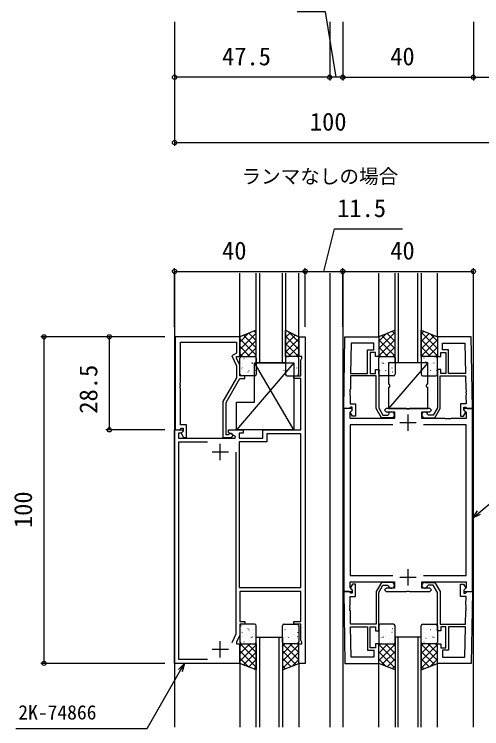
# Model space of a CAD drawing. Units: millimetres, scale not verified. Extents: x -437 to 438, y -681 to 679.
# Drawn here: x -125.8 to 17.3, y 98.1 to 316.8 of the extents above; entities that cross this region are included whole.
import ezdxf
from ezdxf.enums import TextEntityAlignment as Align

# ---------------------------------------------------------------- set-up
doc = ezdxf.new("R2010")
doc.units = ezdxf.units.MM
doc.header["$LTSCALE"] = 4
for name, color, linetype in [('0-1_USER1', 3, 'Continuous'), ('0-2_YKK_11', 7, 'Continuous'), ('0-3_YKK_12', 2, 'Continuous'), ('0-4_YKK_13', 4, 'Continuous'), ('0-6_YKK_D', 6, 'Continuous')]:
    doc.layers.add(name, color=color, linetype=linetype)
doc.styles.add('ＭＳ ゴシック', font='')
doc.styles.get('ＭＳ ゴシック').set_extended_font_data('MS Gothic')

msp = doc.modelspace()

# ---------------------------------------------------------------- linework, layer by layer
at = {"layer": '0-2_YKK_11'}
for p, q in [((-5.197, 189.262), (-5.197, 194.262)), ((-2.697, 191.762), (-7.697, 191.762)), ((-62.697, 180.262), (-62.697, 185.262)), ((-60.197, 182.762), (-65.197, 182.762)), ((-5.197, 141.862), (-5.197, 146.862)), ((-2.697, 144.362), (-7.697, 144.362)), ((-62.697, 119.862), (-62.697, 124.862)), ((-60.197, 122.362), (-65.197, 122.362))]:
    msp.add_line(p, q, dxfattribs=at)
for points in [[(-36.697, 218.062), (-36.697, 118.062), (-38.697, 118.062), (-38.697, 124.062), (-37.697, 124.062), (-37.697, 124.562), (-37.997, 125.205), (-37.997, 130.062), (-40.197, 130.062), (-40.197, 130.862), (-37.997, 130.862), (-37.997, 140.062), (-56.697, 140.062), (-56.697, 130.862), (-55.197, 130.862), (-55.197, 130.062), (-56.697, 130.062), (-56.697, 126.706), (-57.697, 124.562), (-57.697, 124.062), (-56.697, 124.062), (-56.697, 118.062), (-76.697, 118.062), (-76.697, 189.562), (-74.221, 189.562), (-74.061, 189.174), (-74.673, 188.562), (-75.497, 188.562), (-75.497, 187.062), (-58.152, 187.062), (-58.032, 187.512), (-60.197, 188.762), (-60.197, 189.562), (-55.697, 189.562), (-55.697, 188.562), (-56.897, 188.562), (-56.897, 187.062), (-49.697, 187.062), (-49.697, 189.562), (-37.997, 189.562)], [(-76.497, 218.062), (-76.497, 189.562), (-75.167, 189.562), (-74.867, 189.862), (-74.667, 190.062), (-74.097, 190.062), (-74.097, 189.135), (-74.671, 188.562), (-73.92, 187.262), (-73.097, 187.262), (-73.097, 191.062), (-74.867, 191.062), (-74.867, 202.103), (-74.987, 202.287), (-74.987, 202.837), (-74.867, 203.02), (-74.867, 203.103), (-74.987, 203.287), (-74.987, 203.837), (-74.867, 204.02), (-74.867, 216.432), (-57.697, 216.432), (-57.697, 213.062), (-59.117, 212.241), (-57.697, 209.195), (-57.697, 205.53), (-61.897, 198.255), (-61.897, 187.262), (-59.497, 187.262)], [(-59.996, 188.195), (-60.245, 188.062), (-60.897, 188.062), (-60.897, 197.987), (-56.697, 205.262), (-55.197, 205.262), (-55.197, 206.062), (-56.697, 206.062), (-56.697, 209.417), (-57.697, 211.562), (-57.697, 212.062), (-56.697, 212.062), (-56.697, 218.062), (-76.497, 218.062)], [(-37.997, 189.562), (-37.997, 205.262), (-40.197, 205.262), (-40.197, 206.062), (-37.997, 206.062), (-37.997, 210.918), (-37.697, 211.562), (-37.697, 212.062), (-38.697, 212.062), (-38.697, 218.062), (-36.697, 218.062)], [(-24.897, 196.062), (-24.513, 218.062), (-14.197, 218.062), (-14.197, 212.062), (-15.197, 212.062), (-15.197, 213.262), (-16.797, 213.262), (-16.797, 206.862), (-15.197, 206.862), (-15.197, 208.062), (-14.197, 208.062), (-14.197, 196.313), (-12.897, 194.062), (-11.481, 194.062), (-11.185, 194.312)], [(14.503, 196.062), (14.119, 218.062), (3.803, 218.062), (3.803, 212.062), (4.803, 212.062), (4.803, 213.262), (6.403, 213.262), (6.403, 206.862), (4.803, 206.862), (4.803, 208.062), (3.803, 208.062), (3.803, 196.313), (2.503, 194.062), (1.086, 194.062), (0.79, 194.312)], [(-10.297, 193.262), (-13.359, 193.262), (-14.997, 196.099), (-14.997, 206.062), (-22.793, 206.062), (-22.863, 202.02), (-22.986, 201.838), (-22.996, 201.289), (-22.879, 201.103), (-22.881, 201.02), (-23.004, 200.839), (-23.013, 200.289), (-22.897, 200.103), (-22.941, 197.562), (-21.297, 197.562), (-21.297, 193.762), (-22.197, 193.762), (-22.797, 194.801), (-22.797, 195.112), (-22.297, 195.612), (-22.297, 196.562), (-22.768, 196.562), (-22.968, 196.362), (-23.268, 196.062), (-24.897, 196.062)], [(-0.097, 193.262), (2.964, 193.262), (4.603, 196.099), (4.603, 206.062), (12.398, 206.062), (12.468, 202.02), (12.591, 201.838), (12.601, 201.289), (12.484, 201.103), (12.486, 201.02), (12.609, 200.839), (12.619, 200.289), (12.502, 200.103), (12.546, 197.562), (10.903, 197.562), (10.903, 193.762), (11.803, 193.762), (12.403, 194.801), (12.403, 195.112), (11.903, 195.612), (11.903, 196.562), (12.373, 196.562), (12.573, 196.362), (12.873, 196.062), (14.503, 196.062)], [(-24.897, 196.062), (-24.897, 140.062), (-22.421, 140.062), (-22.261, 140.449), (-22.967, 141.156), (-22.967, 143.062), (-9.397, 143.062), (-9.397, 141.062), (-11.897, 141.062), (-12.397, 140.562), (-11.897, 140.062), (-5.655, 140.062), (-5.472, 140.182), (-4.922, 140.182), (-4.739, 140.062), (1.503, 140.062), (2.003, 140.562), (1.503, 141.062), (-0.997, 141.062), (-0.997, 143.062), (12.573, 143.062), (12.573, 141.156), (11.867, 140.449), (12.027, 140.062), (14.503, 140.062), (14.503, 196.062), (12.027, 196.062), (11.867, 195.674), (12.573, 194.967), (12.573, 193.062), (7.961, 193.062), (7.778, 192.942), (7.228, 192.942), (7.045, 193.062), (6.961, 193.062), (6.778, 192.942), (6.228, 192.942), (6.045, 193.062), (-0.997, 193.062), (-0.997, 195.062)], [(-0.997, 195.062), (1.503, 195.062), (2.003, 195.562), (1.503, 196.062), (-4.739, 196.062), (-4.922, 195.942), (-5.472, 195.942), (-5.655, 196.062), (-11.897, 196.062), (-12.397, 195.562), (-11.897, 195.062), (-9.397, 195.062), (-9.397, 193.062), (-22.967, 193.062), (-22.967, 194.967), (-22.261, 195.674), (-22.421, 196.062), (-24.897, 196.062)], [(-9.871, 191.132), (-22.967, 191.132), (-22.967, 144.992), (-9.871, 144.992)], [(-0.523, 144.992), (12.573, 144.992), (12.573, 191.132), (-0.523, 191.132)], [(-66.666, 119.262), (-75.397, 119.262), (-75.397, 185.862), (-66.666, 185.862)], [(-57.897, 182.762), (-57.897, 126.972), (-59.12, 124.35)], [(-10.298, 142.862), (-13.36, 142.862), (-14.998, 140.024), (-14.998, 130.062), (-22.793, 130.062), (-22.864, 134.103), (-22.987, 134.285), (-22.996, 134.834), (-22.88, 135.02), (-22.881, 135.103), (-23.004, 135.284), (-23.014, 135.834), (-22.897, 136.02), (-22.941, 138.562), (-21.298, 138.562), (-21.298, 142.362), (-22.198, 142.362), (-22.798, 141.322), (-22.798, 141.012), (-22.298, 140.512), (-22.298, 139.562), (-22.768, 139.562), (-22.968, 139.762), (-23.268, 140.062), (-24.898, 140.062)], [(-0.098, 142.862), (2.964, 142.862), (4.602, 140.024), (4.602, 130.062), (12.397, 130.062), (12.468, 134.103), (12.591, 134.285), (12.601, 134.834), (12.484, 135.02), (12.485, 135.103), (12.608, 135.284), (12.618, 135.834), (12.501, 136.02), (12.546, 138.562), (10.902, 138.562), (10.902, 142.362), (11.802, 142.362), (12.402, 141.322), (12.402, 141.012), (11.902, 140.512), (11.902, 139.562), (12.372, 139.562), (12.572, 139.762), (12.872, 140.062), (14.502, 140.062)], [(-24.898, 140.062), (-24.514, 118.062), (-14.198, 118.062), (-14.198, 124.062), (-15.198, 124.062), (-15.198, 122.862), (-16.798, 122.862), (-16.798, 129.262), (-15.198, 129.262), (-15.198, 128.062), (-14.198, 128.062), (-14.198, 139.81), (-12.898, 142.062), (-11.481, 142.062), (-11.185, 141.812)], [(14.502, 140.062), (14.118, 118.062), (3.802, 118.062), (3.802, 124.062), (4.802, 124.062), (4.802, 122.862), (6.402, 122.862), (6.402, 129.262), (4.802, 129.262), (4.802, 128.062), (3.802, 128.062), (3.802, 139.81), (2.502, 142.062), (1.085, 142.062), (0.79, 141.812)]]:
    msp.add_lwpolyline(points, dxfattribs=at)
for points in [[(-22.617, 216.132), (-22.779, 206.862), (-17.597, 206.862), (-17.597, 214.062), (-15.697, 214.062), (-15.697, 216.132)], [(12.222, 216.132), (12.384, 206.862), (7.203, 206.862), (7.203, 214.062), (5.303, 214.062), (5.303, 216.132)], [(-37.997, 141.262), (-37.997, 188.362), (-48.497, 188.362), (-48.497, 185.862), (-56.897, 185.862), (-56.897, 141.262)], [(-22.617, 119.992), (-22.779, 129.262), (-17.598, 129.262), (-17.598, 122.062), (-15.698, 122.062), (-15.698, 119.992)], [(12.222, 119.992), (12.383, 129.262), (7.202, 129.262), (7.202, 122.062), (5.302, 122.062), (5.302, 119.992)]]:
    msp.add_lwpolyline(points, close=True, dxfattribs=at)
for centre, radius, start, end in [((-10.297, 194.162), 0.9, 270, 170.40594), ((-0.097, 194.162), 0.9, 9.59406, 270), ((-59.497, 187.862), 0.6, 270.00003, 146.25104), ((-10.298, 141.962), 0.9, 189.59406, 90), ((-0.098, 141.962), 0.9, 90, 350.40594)]:
    msp.add_arc(centre, radius, start, end, dxfattribs=at)
at = {"layer": '0-3_YKK_12'}
for p, q in [((-76.697, 237.562), (-76.697, 98.562)), ((-56.697, 218.062), (-56.697, 237.562)), ((-51.698, 210.062), (-51.698, 237.562)), ((-50.698, 237.562), (-50.698, 210.062)), ((-43.698, 210.062), (-43.698, 237.562)), ((-38.697, 218.062), (-38.697, 237.562)), ((-29.197, 237.562), (-29.197, 98.562)), ((-25.197, 237.562), (-25.197, 98.562)), ((-14.197, 218.062), (-14.197, 237.562)), ((-9.197, 210.071), (-9.197, 237.562)), ((-8.197, 237.562), (-8.197, 210.071)), ((-2.197, 210.071), (-2.197, 237.562)), ((3.803, 218.062), (3.803, 237.562)), ((14.803, 98.562), (14.803, 237.562)), ((-50.697, 126.065), (-50.697, 98.562)), ((-44.697, 98.562), (-44.697, 126.065)), ((-9.197, 126.052), (-9.197, 98.562)), ((-8.197, 98.562), (-8.197, 126.052)), ((-2.197, 126.052), (-2.197, 98.562)), ((-56.697, 118.062), (-56.697, 98.562)), ((-38.697, 118.062), (-38.697, 98.562)), ((-14.197, 98.562), (-14.197, 118.062)), ((3.803, 98.562), (3.803, 118.062))]:
    msp.add_line(p, q, dxfattribs=at)
for points in [[(-42.698, 237.562), (-42.698, 210.062), (-51.698, 210.062)], [(-1.197, 237.562), (-1.197, 210.071), (-9.197, 210.071)], [(-51.697, 98.562), (-51.697, 126.065), (-43.697, 126.065), (-43.697, 98.562)], [(-1.197, 98.562), (-1.197, 126.052), (-9.197, 126.052)]]:
    msp.add_lwpolyline(points, dxfattribs=at)
at = {"layer": '0-4_YKK_13'}
for p, q in [((-51.697, 219.208), (-56.697, 214.208)), ((-54.017, 219.134), (-56.697, 216.454)), ((-53.965, 219.154), (-51.697, 216.886)), ((-52.362, 219.796), (-51.697, 219.131)), ((-41.247, 219.336), (-42.697, 217.886)), ((-41.913, 219.67), (-38.697, 216.454)), ((-9.197, 219.473), (-14.197, 214.473)), ((-11.942, 218.973), (-14.197, 216.718)), ((-11.647, 219.091), (-9.197, 216.641)), ((-10.044, 219.733), (-9.197, 218.886)), ((-0.35, 219.733), (-1.197, 218.886)), ((-1.197, 219.473), (3.803, 214.473)), ((1.253, 219.091), (-1.197, 216.641)), ((1.548, 218.973), (3.803, 216.718)), ((-56.697, 217.396), (-51.697, 212.396)), ((-51.697, 216.963), (-56.599, 212.062)), ((-55.569, 218.513), (-51.697, 214.641)), ((-39.75, 218.588), (-42.697, 215.641)), ((-42.697, 218.208), (-38.697, 214.208)), ((-38.697, 217.396), (-42.697, 213.396)), ((-9.197, 217.228), (-14.197, 212.228)), ((-14.197, 217.151), (-9.197, 212.151)), ((-13.251, 218.45), (-9.197, 214.396)), ((2.857, 218.45), (-1.197, 214.396)), ((-1.197, 217.228), (3.803, 212.228)), ((3.803, 217.151), (-1.197, 212.151)), ((-56.697, 215.151), (-53.608, 212.062)), ((-51.697, 214.718), (-54.354, 212.062)), ((-42.697, 215.963), (-38.795, 212.062)), ((-38.697, 215.151), (-41.786, 212.062)), ((-14.197, 214.906), (-11.363, 212.071)), ((-9.197, 214.983), (-12.109, 212.071)), ((-1.197, 214.983), (1.715, 212.071)), ((3.803, 214.906), (0.969, 212.071)), ((-56.697, 212.906), (-55.853, 212.062)), ((-51.697, 212.473), (-52.109, 212.062)), ((-42.697, 213.718), (-41.04, 212.062)), ((-38.697, 212.906), (-39.541, 212.062)), ((-14.197, 212.661), (-13.608, 212.071)), ((-9.197, 212.738), (-9.864, 212.071)), ((-1.197, 212.738), (-0.53, 212.071)), ((3.803, 212.661), (3.214, 212.071)), ((-40.197, 210.059), (-57.697, 189.56)), ((-56.697, 206.562), (-56.697, 211.562)), ((-56.197, 212.062), (-52.197, 212.062)), ((-55.462, 211.441), (-55.418, 211.417)), ((-54.07, 211.967), (-54.063, 211.959)), ((-53.386, 211.873), (-53.342, 211.849)), ((-53.171, 210.094), (-53.125, 210.006)), ((-40.197, 189.56), (-52.197, 210.059)), ((-51.697, 211.562), (-51.697, 206.562)), ((-42.697, 211.562), (-42.697, 206.562)), ((-42.223, 210.094), (-42.269, 210.006)), ((-39.197, 212.062), (-42.197, 212.062)), ((-42.008, 211.873), (-42.052, 211.849)), ((-41.324, 211.967), (-41.331, 211.959)), ((-39.932, 211.441), (-39.975, 211.417)), ((-38.697, 206.562), (-38.697, 211.562)), ((-14.197, 206.571), (-14.197, 211.571)), ((-13.697, 212.071), (-9.697, 212.071)), ((-13.386, 211.883), (-13.342, 211.859)), ((-13.171, 210.104), (-13.125, 210.016)), ((-12.794, 209.993), (-12.751, 209.969)), ((0.803, 210.071), (-11.197, 196.071)), ((-10.718, 210.426), (-10.674, 210.402)), ((-10.075, 211.531), (-10.069, 211.523)), ((-9.197, 211.571), (-9.197, 206.571)), ((-1.197, 211.571), (-1.197, 206.571)), ((3.303, 212.071), (-0.697, 212.071)), ((-0.318, 211.531), (-0.325, 211.523)), ((0.324, 210.426), (0.28, 210.402)), ((2.401, 209.993), (2.357, 209.969)), ((2.777, 210.104), (2.731, 210.016)), ((2.992, 211.883), (2.948, 211.859)), ((3.803, 206.571), (3.803, 211.571)), ((-56.061, 208.57), (-56.014, 208.482)), ((-55.889, 209.984), (-55.882, 209.977)), ((-54.819, 209.249), (-54.775, 209.225)), ((-52.794, 209.983), (-52.751, 209.959)), ((-52.128, 209.799), (-52.122, 209.792)), ((-43.266, 209.799), (-43.272, 209.792)), ((-42.599, 209.983), (-42.643, 209.959)), ((-40.575, 209.249), (-40.618, 209.225)), ((-39.505, 209.984), (-39.511, 209.977)), ((-39.333, 208.57), (-39.38, 208.482)), ((-12.128, 209.809), (-12.122, 209.801)), ((-10.127, 208.536), (-10.083, 208.512)), ((-0.267, 208.536), (-0.311, 208.512)), ((1.734, 209.809), (1.728, 209.801)), ((-56.253, 206.625), (-56.209, 206.601)), ((-52.197, 206.062), (-56.197, 206.062)), ((-54.228, 207.359), (-54.184, 207.335)), ((-53.914, 207.779), (-53.907, 207.772)), ((-52.151, 207.792), (-52.108, 207.768)), ((-43.242, 207.792), (-43.286, 207.768)), ((-42.197, 206.062), (-39.197, 206.062)), ((-41.48, 207.779), (-41.486, 207.772)), ((-41.166, 207.359), (-41.21, 207.335)), ((-39.141, 206.625), (-39.185, 206.601)), ((-14.197, 207.352), (-14.184, 207.345)), ((-13.914, 207.789), (-13.907, 207.782)), ((-9.697, 206.071), (-13.697, 206.071)), ((-12.151, 207.802), (-12.108, 207.778)), ((-9.92, 207.343), (-9.913, 207.336)), ((-9.484, 206.344), (-9.44, 206.32)), ((-0.91, 206.344), (-0.954, 206.32)), ((-0.697, 206.071), (3.303, 206.071)), ((-0.474, 207.343), (-0.481, 207.336)), ((1.758, 207.802), (1.714, 207.778)), ((3.52, 207.789), (3.514, 207.782)), ((3.803, 207.352), (3.79, 207.345)), ((-11.197, 202.571), (-11.197, 196.071)), ((-56.697, 129.565), (-56.697, 124.565)), ((-56.253, 129.501), (-56.209, 129.525)), ((-52.197, 130.065), (-56.197, 130.065)), ((-51.697, 124.565), (-51.697, 129.565)), ((-43.697, 124.565), (-43.697, 129.565)), ((-43.197, 130.065), (-39.197, 130.065)), ((-38.741, 129.501), (-38.785, 129.525)), ((-38.697, 129.565), (-38.697, 124.565)), ((-14.197, 129.552), (-14.197, 124.552)), ((-9.697, 130.052), (-13.697, 130.052)), ((-9.484, 129.779), (-9.44, 129.803)), ((-9.197, 124.552), (-9.197, 129.552)), ((-1.197, 124.552), (-1.197, 129.552)), ((-0.911, 129.779), (-0.955, 129.803)), ((-0.697, 130.052), (3.303, 130.052)), ((3.803, 129.552), (3.803, 124.552)), ((-56.061, 127.557), (-56.014, 127.645)), ((-54.819, 126.877), (-54.775, 126.901)), ((-54.228, 128.767), (-54.184, 128.791)), ((-53.914, 128.347), (-53.907, 128.355)), ((-52.151, 128.335), (-52.108, 128.359)), ((-42.842, 128.335), (-42.886, 128.359)), ((-41.08, 128.347), (-41.086, 128.355)), ((-40.766, 128.767), (-40.81, 128.791)), ((-40.175, 126.877), (-40.218, 126.901)), ((-38.933, 127.557), (-38.98, 127.645)), ((-14.197, 128.771), (-14.185, 128.778)), ((-13.915, 128.334), (-13.908, 128.342)), ((-12.152, 128.322), (-12.108, 128.346)), ((-10.127, 127.587), (-10.083, 127.611)), ((-9.92, 128.78), (-9.914, 128.787)), ((-0.475, 128.78), (-0.481, 128.787)), ((-0.268, 127.587), (-0.312, 127.611)), ((1.757, 128.322), (1.713, 128.346)), ((3.52, 128.334), (3.513, 128.342)), ((3.803, 128.771), (3.79, 128.778)), ((-55.889, 126.143), (-55.882, 126.15)), ((-55.462, 124.686), (-55.418, 124.71)), ((-53.171, 126.032), (-53.125, 126.121)), ((-52.794, 126.143), (-52.751, 126.167)), ((-52.128, 126.327), (-52.122, 126.335)), ((-42.866, 126.327), (-42.872, 126.335)), ((-42.199, 126.143), (-42.243, 126.167)), ((-41.823, 126.032), (-41.869, 126.121)), ((-39.532, 124.686), (-39.575, 124.71)), ((-39.105, 126.143), (-39.111, 126.15)), ((-13.172, 126.019), (-13.125, 126.107)), ((-12.795, 126.13), (-12.751, 126.154)), ((-12.129, 126.314), (-12.122, 126.322)), ((-10.718, 125.698), (-10.675, 125.722)), ((0.324, 125.698), (0.28, 125.722)), ((1.734, 126.314), (1.727, 126.322)), ((2.4, 126.13), (2.356, 126.154)), ((2.777, 126.019), (2.73, 126.107)), ((-56.697, 123.221), (-55.853, 124.065)), ((-56.697, 120.976), (-53.608, 124.065)), ((-56.697, 118.731), (-51.697, 123.731)), ((-51.697, 119.163), (-56.599, 124.065)), ((-56.197, 124.065), (-52.197, 124.065)), ((-51.697, 121.408), (-54.354, 124.065)), ((-54.07, 124.16), (-54.063, 124.167)), ((-53.386, 124.253), (-53.342, 124.277)), ((-51.697, 123.653), (-52.109, 124.065)), ((-43.697, 123.253), (-42.885, 124.065)), ((-43.697, 121.008), (-40.64, 124.065)), ((-43.697, 118.763), (-38.697, 123.763)), ((-38.697, 119.131), (-43.631, 124.065)), ((-39.197, 124.065), (-43.197, 124.065)), ((-41.608, 124.253), (-41.652, 124.277)), ((-38.697, 121.376), (-41.386, 124.065)), ((-40.924, 124.16), (-40.931, 124.167)), ((-38.697, 123.621), (-39.141, 124.065)), ((-14.197, 123.463), (-13.608, 124.052)), ((-14.197, 121.218), (-11.363, 124.052)), ((-14.197, 118.972), (-9.197, 123.972)), ((-9.197, 118.895), (-14.197, 123.895)), ((-13.697, 124.052), (-9.697, 124.052)), ((-13.386, 124.24), (-13.342, 124.264)), ((-9.197, 121.14), (-12.109, 124.052)), ((-10.076, 124.592), (-10.069, 124.6)), ((-9.197, 123.385), (-9.864, 124.052)), ((-1.197, 123.385), (-0.531, 124.052)), ((-1.197, 121.14), (1.714, 124.052)), ((3.803, 118.972), (-1.197, 123.972)), ((-1.197, 118.895), (3.803, 123.895)), ((3.303, 124.052), (-0.697, 124.052)), ((-0.319, 124.592), (-0.326, 124.6)), ((3.803, 121.218), (0.968, 124.052)), ((2.991, 124.24), (2.948, 124.264)), ((3.803, 123.463), (3.213, 124.052)), ((-51.697, 116.918), (-56.697, 121.918)), ((-55.569, 117.614), (-51.697, 121.486)), ((-39.539, 117.728), (-43.697, 121.886)), ((-43.697, 116.518), (-38.697, 121.518)), ((-9.197, 116.65), (-14.197, 121.65)), ((-13.251, 117.673), (-9.197, 121.727)), ((2.857, 117.673), (-1.197, 121.727)), ((-1.197, 116.65), (3.803, 121.65)), ((-54.017, 116.993), (-56.697, 119.673)), ((-53.965, 116.972), (-51.697, 119.241)), ((-41.143, 117.087), (-43.697, 119.641)), ((-40.71, 117.26), (-38.697, 119.273)), ((-11.942, 117.15), (-14.197, 119.405)), ((-11.648, 117.032), (-9.197, 119.482)), ((1.253, 117.032), (-1.197, 119.482)), ((1.547, 117.15), (3.803, 119.405)), ((-52.362, 116.331), (-51.697, 116.996)), ((-42.747, 116.445), (-43.697, 117.396)), ((-10.044, 116.391), (-9.197, 117.237)), ((-0.351, 116.391), (-1.197, 117.237))]:
    msp.add_line(p, q, dxfattribs=at)
for points in [[(-51.697, 220.062), (-56.697, 218.062), (-56.697, 212.062), (-51.697, 212.062)], [(-42.697, 220.062), (-38.697, 218.062), (-38.697, 212.062), (-42.697, 212.062)], [(-9.197, 220.071), (-14.197, 218.071), (-14.197, 212.071), (-9.197, 212.071)], [(-1.197, 220.071), (3.803, 218.071), (3.803, 212.071), (-1.197, 212.071)], [(-52.197, 210.059), (-40.197, 210.059), (-40.197, 189.56), (-57.697, 189.56), (-57.697, 198.06), (-52.197, 198.06)], [(-51.697, 116.065), (-56.697, 118.065), (-56.697, 124.065), (-51.697, 124.065)], [(-43.697, 116.065), (-38.697, 118.065), (-38.697, 124.065), (-43.697, 124.065)], [(-9.197, 116.052), (-14.197, 118.052), (-14.197, 124.052), (-9.197, 124.052)], [(-1.197, 116.052), (3.803, 118.052), (3.803, 124.052), (-1.197, 124.052)]]:
    msp.add_lwpolyline(points, close=True, dxfattribs=at)
for points in [[(0.803, 203.571), (0.803, 210.071), (-11.197, 210.071), (-11.197, 203.571)], [(-11.197, 196.071), (0.803, 196.071), (0.803, 202.571)]]:
    msp.add_lwpolyline(points, dxfattribs=at)
for centre, start, end in [((-56.197, 211.562), 90, 180), ((-52.197, 211.562), 0, 90), ((-42.197, 211.562), 90, 180), ((-39.197, 211.562), 0, 90), ((-13.697, 211.571), 90, 180), ((-9.697, 211.571), 0, 90), ((-0.697, 211.571), 90, 180), ((3.303, 211.571), 0, 90), ((-56.197, 206.562), 180, 270), ((-52.197, 206.562), 270, 0), ((-42.197, 206.562), 180, 270), ((-39.197, 206.562), 270, 0), ((-13.697, 206.571), 180, 270), ((-9.697, 206.571), 270, 0), ((-0.697, 206.571), 180, 270), ((3.303, 206.571), 270, 0), ((-11.197, 203.071), 270, 90), ((0.803, 203.071), 90, 270), ((-56.197, 129.565), 90, 180), ((-52.197, 129.565), 0, 90), ((-43.197, 129.565), 90, 180), ((-39.197, 129.565), 0, 90), ((-13.697, 129.552), 90, 180), ((-9.697, 129.552), 0, 90), ((-0.697, 129.552), 90, 180), ((3.303, 129.552), 0, 90), ((-56.197, 124.565), 180, 270), ((-52.197, 124.565), 270, 0), ((-43.197, 124.565), 180, 270), ((-39.197, 124.565), 270, 0), ((-13.697, 124.552), 180, 270), ((-9.697, 124.552), 270, 0), ((-0.697, 124.552), 180, 270), ((3.303, 124.552), 270, 0)]:
    msp.add_arc(centre, 0.5, start, end, dxfattribs=at)
at = {"layer": '0-6_YKK_D'}
for p, q in [((-76.7, 314.527), (-76.7, 296.527)), ((-76.7, 314.527), (-76.7, 276.527)), ((-29.2, 314.527), (-29.2, 296.527)), ((-29.2, 314.527), (-29.2, 296.527)), ((-25.2, 314.527), (-25.2, 296.527)), ((-25.2, 314.527), (-25.2, 296.527)), ((14.8, 314.527), (14.8, 296.527)), ((14.8, 314.527), (14.8, 296.527)), ((-29.2, 297.527), (-76.7, 297.527)), ((-25.2, 297.527), (-29.2, 297.527)), ((-25.2, 297.527), (14.8, 297.527)), ((-76.7, 277.527), (23.3, 277.527)), ((-76.697, 221.062), (-76.697, 239.062)), ((-36.697, 221.062), (-36.697, 239.062)), ((-36.697, 221.062), (-36.697, 239.062)), ((-25.197, 221.062), (-25.197, 239.062)), ((-25.197, 221.062), (-25.197, 239.062)), ((14.803, 221.062), (14.803, 239.062)), ((-76.697, 238.062), (-36.697, 238.062)), ((-36.697, 238.062), (-25.197, 238.062)), ((-25.197, 238.062), (14.803, 238.062)), ((-79.697, 218.062), (-117.697, 218.062)), ((-116.697, 218.062), (-116.697, 118.062)), ((-79.697, 218.062), (-97.697, 218.062)), ((-96.697, 218.062), (-96.697, 189.562)), ((-79.697, 189.562), (-97.697, 189.562)), ((-79.697, 118.062), (-117.697, 118.062))]:
    msp.add_line(p, q, dxfattribs=at)
for points in [[(-27.2, 297.527), (-30.478, 317.527), (-39.209, 317.527)], [(14.8, 297.527), (23.3, 297.527), (41.91, 297.527)], [(-30.947, 238.062), (-27.749, 251.062), (-6.874, 251.062)], [(14.503, 162.559), (16.456, 164.198), (56.814, 198.062), (96.892, 198.062)], [(16.896, 163.675), (14.503, 162.559), (16.017, 164.721)], [(-73.672, 118.062), (-74.947, 115.853), (-85.219, 98.062), (-125.298, 98.062)], [(-75.539, 116.195), (-73.672, 118.062), (-74.356, 115.512)]]:
    msp.add_lwpolyline(points, dxfattribs=at)
for centre in [(-76.7, 297.527), (-29.2, 297.527), (-29.2, 297.527), (-25.2, 297.527), (-25.2, 297.527), (14.8, 297.527), (14.8, 297.527), (-76.7, 277.527), (-76.697, 238.062), (-36.697, 238.062), (-36.697, 238.062), (-25.197, 238.062), (-25.197, 238.062), (14.803, 238.062), (-116.697, 218.062), (-96.697, 218.062), (-96.697, 189.562), (-116.697, 118.062)]:
    msp.add_circle(centre, 0.637, dxfattribs=at)

# ---------------------------------------------------------------- texts
at = {"layer": '0-1_USER1', "style": 'ＭＳ ゴシック'}
msp.add_text('ランマなしの場合', height=4.399, dxfattribs=at).set_placement((-56.217, 263.652), align=Align.BOTTOM_LEFT)
at = {"layer": '0-6_YKK_D', "style": 'ＭＳ ゴシック'}
for s, height, p in [('47.5', 5.499, (-62.155, 299.527)), ('40', 5.499, (-10.655, 299.527)), ('100', 5.499, (-35.265, 279.527)), ('11.5', 5.499, (-26.9, 253.062)), ('40', 5.499, (-62.151, 240.062)), ('40', 5.499, (-10.651, 240.062)), ('2K-74866', 4.399, (-124.553, 99.562))]:
    msp.add_text(s, height=height, dxfattribs=at).set_placement(p, align=Align.BOTTOM_LEFT)
for s, p in [('28.5', (-98.697, 194.522)), ('100', (-118.697, 159.496))]:
    msp.add_text(s, height=5.499, rotation=90, dxfattribs=at).set_placement(p, align=Align.BOTTOM_LEFT)

doc.saveas('drawing.dxf')
